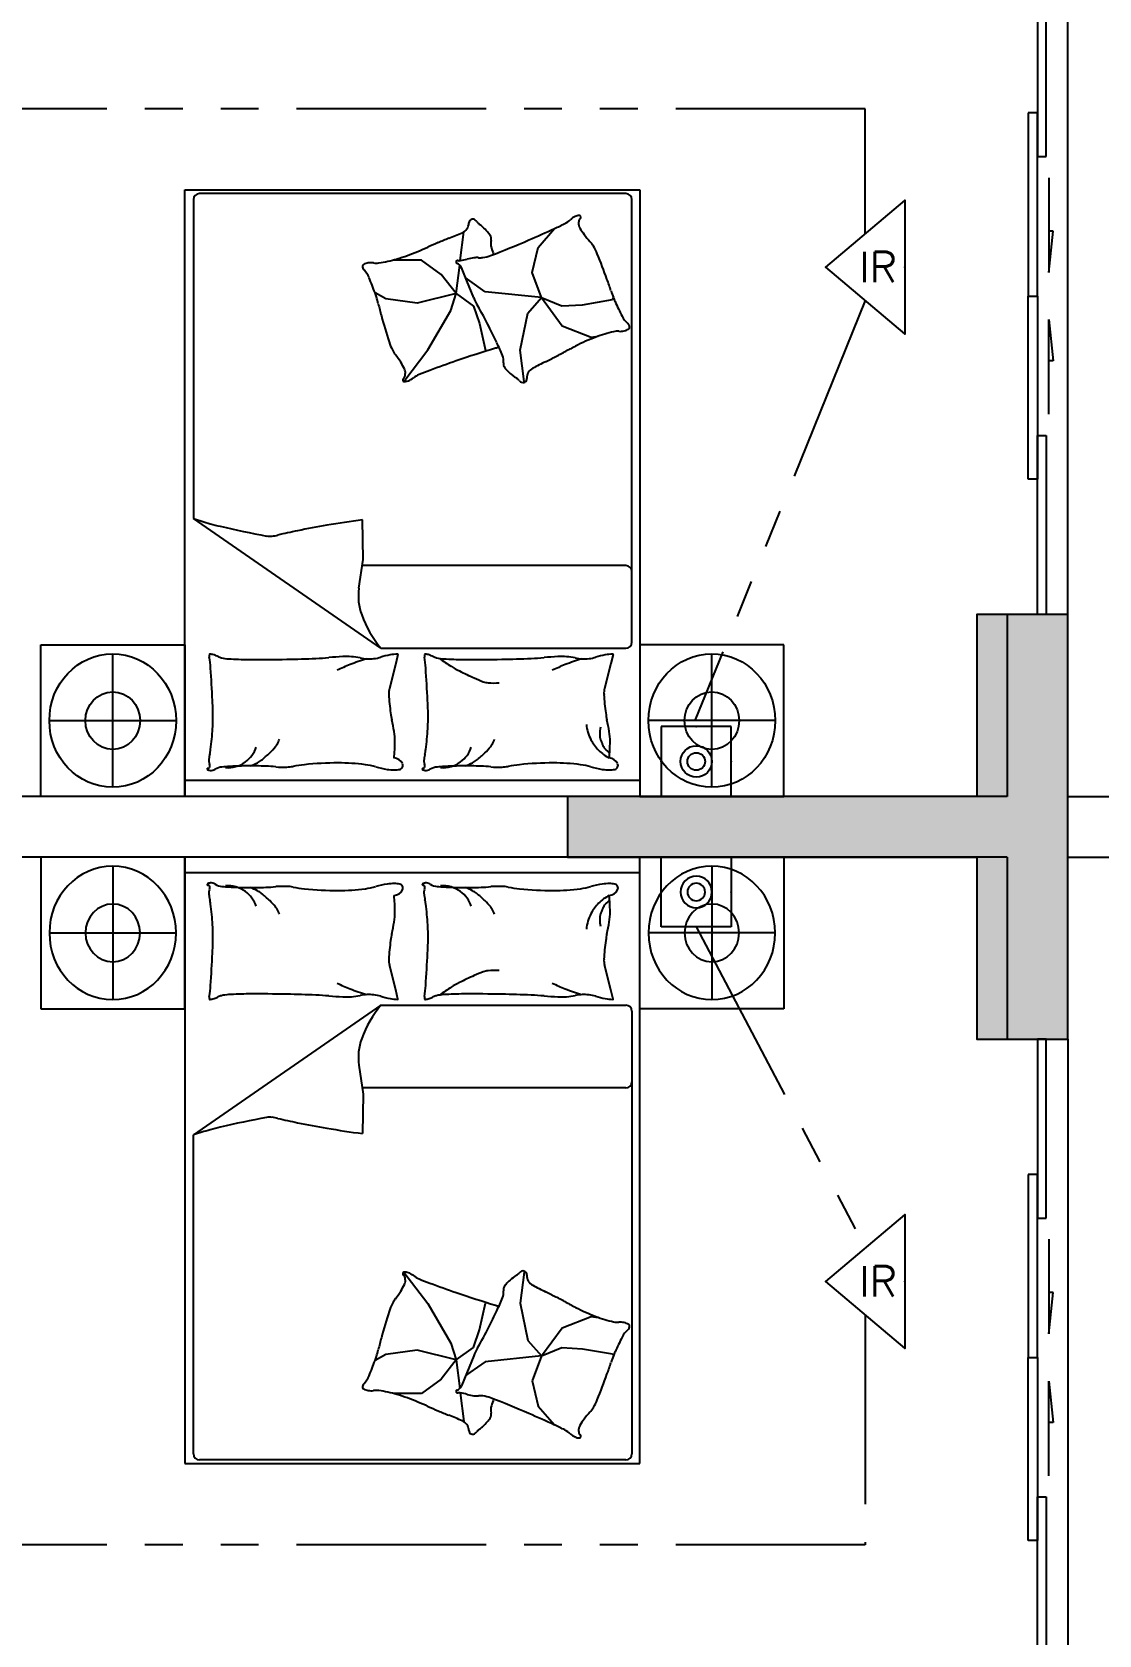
# Model space of a CAD drawing. Extents: x -41969 to 449372, y 65390 to 759577.
# Drawn here: x 344790 to 348308, y 727967 to 733253 of the extents above; entities that cross this region are included whole.
import ezdxf
from ezdxf.enums import TextEntityAlignment as Align

# ---------------------------------------------------------------- set-up
doc = ezdxf.new("R2010")
doc.units = 0
doc.header["$LTSCALE"] = 1000
doc.header["$MEASUREMENT"] = 0
doc.linetypes.add('PHANTOM2', pattern=[1.25, 0.625, -0.125, 0.125, -0.125, 0.125, -0.125])
for name, color, linetype in [('EQUIP-消防', 241, 'Continuous'), ('EQUIP-通讯', 241, 'Continuous'), ('IN-door', 2, 'Continuous'), ('jg新结构柱', 9, 'Continuous'), ('WALL', 7, 'Continuous'), ('WIRE-照明', 120, 'Continuous'), ('装修家具', 8, 'Continuous')]:
    doc.layers.add(name, color=color, linetype=linetype)
doc.styles.add('_TEL_DIM', font='SIMPLEX', dxfattribs={"width": 0.8, "height": 3.5, "bigfont": 'HZTXT'})
doc.styles.add('DIM_FONT', font='SIMPLEX', dxfattribs={"width": 0.7, "bigfont": 'GBCBIG'})
doc.styles.get("Standard").update_dxf_attribs({"font": 'gbenor.shx', "bigfont": 'gbcbig.shx'})

# ---------------------------------------------------------------- blocks, each defined once
blk = doc.blocks.new('A$C65FF3140')
at = {"color": 8}
for p, q in [((8388.6, 10500), (8388.6, 12500)), ((8388.6, 12500), (9888.6, 12500)), ((9842.8, 12487.8), (8437, 12487.8)), ((9888.6, 12500), (9888.6, 10500)), ((8417, 12467.8), (8417, 11415.9)), ((9862.8, 11008.5), (9862.8, 12467.8)), ((9554, 12310), (9607.6, 12372.6)), ((9296.7, 12266.9), (9308.6, 12361.5)), ((9168.5, 12268.7), (9075.6, 12268.7)), ((9233.7, 12221.3), (9168.5, 12268.7)), ((9533.4, 12227.5), (9554, 12310)), ((9283.1, 12158), (9233.7, 12221.3)), ((9283.1, 12158), (9294.9, 12252.2)), ((9318.3, 12200.5), (9300.5, 12244)), ((9564.4, 12145), (9533.4, 12227.5)), ((9051.8, 12140.3), (9015.8, 12160.3)), ((9283.1, 12158), (9154.6, 12126.4)), ((9265.3, 12102.7), (9283.1, 12158)), ((9283.1, 12158), (9340.4, 12116.6)), ((9328.7, 12200), (9316.6, 12208.6)), ((9341.3, 12144.2), (9318.3, 12200.5)), ((9378.6, 12163.9), (9328.7, 12200)), ((9564.4, 12145), (9378.6, 12163.9)), ((9154.6, 12126.4), (9051.8, 12140.3)), ((9340.4, 12116.6), (9360.2, 12059.3)), ((9519.6, 12093.4), (9564.4, 12145)), ((9564.4, 12145), (9633.2, 12052.2)), ((9564.4, 12145), (9631.4, 12117.5)), ((9631.4, 12117.5), (9700.2, 12121)), ((9700.2, 12121), (9798.3, 12138.1)), ((9798.3, 12138.1), (9801.6, 12144.6)), ((9190.2, 11972.4), (9265.3, 12102.7)), ((9360.2, 12059.3), (9380, 11970.4)), ((9493.8, 11971.4), (9519.6, 12093.4)), ((9633.2, 12052.2), (9727.8, 12014.4)), ((9727.8, 12014.4), (9751.9, 12017.8)), ((9111, 11868.4), (9190.2, 11972.4)), ((9507.6, 11868.3), (9493.8, 11971.4)), ((9035.1, 10988.5), (8417, 11415.9)), ((8976.2, 11281.6), (8974.5, 11411.7)), ((8962.6, 11186.2), (8976.2, 11281.6)), ((9842.8, 11261.1), (8973.3, 11261.1)), ((7913.6, 10500), (7913.6, 11000)), ((7913.6, 11000), (8388.6, 11000)), ((8388.6, 11000), (8388.6, 10500)), ((8388.6, 11000), (8388.6, 10500)), ((10363.6, 11000), (9888.6, 11000)), ((9888.6, 11000), (9888.6, 10500)), ((10363.6, 10500), (10363.6, 11000)), ((8151.1, 10530), (8151.1, 10970)), ((9035.1, 10988.5), (9842.8, 10988.5)), ((9091.5, 10968.3), (9084, 10938.3)), ((9800.8, 10968.3), (9793.3, 10938.3)), ((10126.1, 10530), (10126.1, 10970)), ((9084, 10938.3), (9063.4, 10855.7)), ((9793.3, 10938.3), (9772.6, 10855.7)), ((7942.1, 10750), (8360.1, 10750)), ((10335.1, 10750), (9917.1, 10750)), ((9888.6, 10552.4), (8388.6, 10552.4)), ((8388.6, 10500), (7913.6, 10500)), ((9888.6, 10500), (8388.6, 10500)), ((9888.6, 10500), (10363.6, 10500)), ((7913.6, 10300), (7913.6, 9800)), ((8388.6, 10300), (7913.6, 10300)), ((8151.1, 10270), (8151.1, 9830)), ((8388.6, 9800), (8388.6, 10300)), ((8388.6, 9800), (8388.6, 10300)), ((9888.6, 10300), (8388.6, 10300)), ((8388.6, 10300), (8388.6, 8300)), ((9888.6, 9800), (9888.6, 10300)), ((9888.6, 10300), (10363.6, 10300)), ((9888.6, 8300), (9888.6, 10300)), ((10126.1, 10270), (10126.1, 9830)), ((10363.6, 10300), (10363.6, 9800)), ((9888.6, 10247.6), (8388.6, 10247.6)), ((7942.1, 10050), (8360.1, 10050)), ((10335.1, 10050), (9917.1, 10050)), ((9084, 9861.7), (9063.4, 9944.3)), ((9793.3, 9861.7), (9772.6, 9944.3)), ((9091.5, 9831.7), (9084, 9861.7)), ((9800.8, 9831.7), (9793.3, 9861.7)), ((7913.6, 9800), (8388.6, 9800)), ((9035.1, 9811.5), (8417, 9384.1)), ((9035.1, 9811.5), (9842.8, 9811.5)), ((9862.8, 9791.5), (9862.8, 8332.2)), ((10363.6, 9800), (9888.6, 9800)), ((8962.6, 9613.8), (8976.2, 9518.4)), ((9842.8, 9538.9), (8973.3, 9538.9)), ((8976.2, 9518.4), (8974.5, 9388.3)), ((8417, 8332.2), (8417, 9384.1)), ((9111, 8931.6), (9190.2, 8827.6)), ((9507.6, 8931.7), (9493.8, 8828.6)), ((9190.2, 8827.6), (9265.3, 8697.3)), ((9360.2, 8740.7), (9380, 8829.6)), ((9493.8, 8828.6), (9519.6, 8706.5)), ((9633.2, 8747.8), (9727.8, 8785.6)), ((9727.8, 8785.6), (9751.9, 8782.2)), ((9340.4, 8683.4), (9360.2, 8740.7)), ((9564.4, 8655), (9633.2, 8747.8)), ((9154.6, 8673.6), (9051.8, 8659.7)), ((9283.1, 8642), (9154.6, 8673.6)), ((9265.3, 8697.3), (9283.1, 8642)), ((9283.1, 8642), (9340.4, 8683.4)), ((9519.6, 8706.5), (9564.4, 8655)), ((9564.4, 8655), (9631.4, 8682.5)), ((9631.4, 8682.5), (9700.2, 8679)), ((9700.2, 8679), (9798.3, 8661.8)), ((9051.8, 8659.7), (9015.8, 8639.7)), ((9283.1, 8642), (9233.7, 8578.7)), ((9283.1, 8642), (9294.9, 8547.8)), ((9341.3, 8655.8), (9318.3, 8599.5)), ((9378.6, 8636.1), (9328.7, 8600)), ((9564.4, 8655), (9378.6, 8636.1)), ((9564.4, 8655), (9533.4, 8572.5)), ((9798.3, 8661.8), (9801.6, 8655.4)), ((9233.7, 8578.7), (9168.5, 8531.3)), ((9318.3, 8599.5), (9300.5, 8556)), ((9328.7, 8600), (9316.6, 8591.4)), ((9533.4, 8572.5), (9554, 8489.9)), ((9168.5, 8531.3), (9075.6, 8531.3)), ((9296.7, 8533.1), (9308.6, 8438.5)), ((9554, 8489.9), (9607.6, 8427.4)), ((8388.6, 8300), (9888.6, 8300)), ((9842.8, 8312.2), (8437, 8312.2))]:
    blk.add_line(p, q, dxfattribs=at)
for centre, radius, start, end in [((8437, 12467.8), 20, 90, 180), ((9842.8, 12467.8), 20, 0, 90), ((9289.1, 12391.6), 35.9, 292.8944, 358.8496), ((9337.7, 12390.6), 12.7, 46.7905, 178.8496), ((9298.7, 12349.1), 69.7, 41.4767, 46.7905), ((9384.8, 12425.2), 45.2, 221.4767, 228.0754), ((9610.2, 12676.2), 382.5, 228.0754, 229.3878), ((8931.2, 11884.4), 660.5, 48.389, 49.3878), ((9225.3, 12215.5), 217.6, 42.0817, 48.389), ((7493.1, 17007.3), 5094.2, 293.4795, 294.5246), ((9260.2, 13134.2), 837.1, 294.5246, 297.1028), ((9605.5, 12459.5), 79.2, 297.1028, 312.9813), ((9700.4, 12357.6), 60.1, 114.7411, 132.9813), ((9690, 12380.2), 35.2, 90.4475, 114.7411), ((9764.1, 12388.4), 77.1, 173.9885, 181.6673), ((9702.2, 12386.6), 15.3, 181.6673, 198.9668), ((9701.4, 12395), 14.2, 130.9751, 173.9885), ((9725, 12394.4), 39.3, 198.9668, 211.2138), ((9689.8, 12411), 4.43, 17.6767, 90.4475), ((9992.4, 12556.4), 352, 211.2138, 215.3015), ((9688, 12410.4), 6.3, 310.9751, 17.6767), ((11618.4, 6713.4), 6101.9, 113.10398, 113.45233), ((10015.2, 10471.3), 2016.2, 112.0188, 113.104), ((8098.2, 15211.8), 3097.2, 292.0188, 292.8944), ((9329.4, 12309.5), 77.4, 31.4977, 42.0817), ((9376.1, 12338.1), 22.6, 347.5549, 31.4977), ((8269.7, 15219.4), 3145, 291.0043, 293.4795), ((9442.9, 12323.4), 45.8, 167.5549, 198.0203), ((9863.4, 12465.1), 194, 215.3015, 224.0964), ((9665.9, 12273.8), 81, 30.4694, 44.0964), ((9566.4, 12215.2), 196.5, 22.2355, 30.4694), ((8966.5, 12684.6), 430, 278.2293, 286.3527), ((8912, 12870.5), 623.6, 286.3527, 293.0962), ((6866.4, 17667.2), 5838.3, 293.0962, 293.45233), ((9287.4, 12261.7), 4.67, 109.3799, 252.8133), ((9288.9, 12257.5), 9.2, 85.7407, 109.3799), ((9292.1, 12300.5), 34, 265.7407, 277.9822), ((9269.7, 12460.5), 195.5, 277.9822, 284.8807), ((9365.9, 12098.2), 179.4, 97.6784, 104.8807), ((9351.5, 12205.4), 71.2, 85.4882, 97.6784), ((9362.3, 12342.5), 66.3, 265.4882, 278.1216), ((9355.2, 12392.2), 116.6, 278.1216, 291.0043), ((10355.5, 12620.2), 1005.4, 198.0203, 199.3448), ((7894.2, 11531.6), 2003, 19.6584, 22.2355), ((8991.3, 12247.6), 16.8, 174.6428, 225.0955), ((8980.4, 12248.7), 5.8, 117.2959, 174.6428), ((9001.1, 12208.6), 50.9, 98.6443, 117.2959), ((8926.2, 12182.3), 75.5, 21.9373, 45.0955), ((9002.4, 12199.7), 59.9, 82.216, 98.6443), ((6527.1, 11216), 2661.9, 20.7773, 21.9373), ((9019.1, 12321.4), 63, 262.216, 278.2293), ((9279.2, 12235.3), 23.1, 22.2355, 72.8133), ((8847.8, 12096.5), 179.8, 16.3122, 20.7773), ((8228.4, 11651), 1648.1, 18.2369, 19.6584), ((10311.8, 12337.4), 545.4, 198.2369, 200.7081), ((8496.8, 11993.8), 545.4, 13.841, 16.3122), ((10626.7, 12518.6), 1648.1, 193.841, 195.2625), ((9539.7, 12225.3), 214.3, 202.2355, 209.936), ((7997.6, 11337.3), 1565.2, 27.0884, 29.936), ((9969.7, 12208.1), 179.8, 200.7081, 205.1732), ((12216.1, 13263.9), 2661.9, 205.1732, 206.3332), ((10969.1, 12612), 2003, 195.2625, 197.8396), ((9898.2, 12116.6), 75.5, 206.3332, 229.4914), ((9838.2, 12046.5), 16.8, 359.0386, 49.4914), ((9249.4, 12058.6), 196.5, 197.8396, 206.0735), ((7889.3, 11281.9), 1686.8, 25.0529, 27.0884), ((9965, 11431.6), 623.6, 110.7486, 117.4921), ((9896.4, 11612.7), 430, 102.6252, 110.7486), ((9816.2, 11970.8), 63, 86.6119, 102.6252), ((9823.5, 12093.4), 59.9, 266.6119, 283.0402), ((9825.5, 12084.7), 50.9, 283.0402, 301.6917), ((9849.2, 12046.3), 5.8, 301.6917, 359.0386), ((9145.7, 12007.8), 81, 206.0735, 219.7005), ((8934.1, 11832.2), 194, 30.9056, 39.7005), ((10312, 8963.8), 3145, 106.6085, 109.0836), ((9446.4, 11865.9), 116.6, 100.7366, 106.6085), ((8506.6, 11570.4), 1005.4, 22.4162, 25.0529), ((9393.7, 11936.4), 45.8, 351.9508, 22.4162), ((8681.1, 13739.1), 2016.2, 296.4147, 297.4999), ((6794.6, 17363.1), 6101.9, 297.49986, 297.84822), ((12372.3, 6805.7), 5838.3, 117.49208, 117.84822), ((8798.5, 11751), 352, 26.8179, 30.9056), ((9077.5, 11892.1), 39.3, 14.5709, 26.8179), ((9039, 11901.1), 77.1, 349.5926, 357.2714), ((9100.8, 11898.1), 15.3, 357.2714, 14.5709), ((9484.3, 11118.9), 837.1, 110.1287, 112.7069), ((10949.3, 7121.7), 5094.2, 109.0836, 110.1287), ((9461.5, 11926.8), 22.6, 171.9508, 215.8936), ((9505.9, 11958.9), 77.4, 215.8936, 226.4776), ((9602.4, 12060.6), 217.6, 226.4776, 232.7849), ((9552.3, 11880.1), 35.9, 117.2902, 183.2455), ((10955.9, 9159.6), 3097.2, 116.4147, 117.2902), ((9113.2, 11873.3), 6.3, 126.5792, 193.2808), ((9111.3, 11872.8), 4.43, 193.2808, 266.0516), ((9101, 11889.7), 14.2, 306.5792, 349.5926), ((9113.5, 11903.6), 35.2, 266.0516, 290.3452), ((9104.8, 11926.9), 60.1, 290.3452, 308.5854), ((9191.7, 11818), 79.2, 112.7069, 128.5854), ((9870.3, 12413.3), 660.5, 232.7849, 233.7837), ((9254, 11571.8), 382.5, 52.4713, 53.7837), ((9459.5, 11839.3), 45.2, 45.8726, 52.4713), ((9539.5, 11921.8), 69.7, 225.8726, 231.1864), ((9503.8, 11877.4), 12.7, 231.1864, 3.2455), ((8976.1, 13163.8), 1835.1, 252.2636, 254.0648), ((8652.7, 12031.3), 657.4, 254.0648, 257.0745), ((9414.9, 15352.2), 4064.6, 257.0745, 259.2724), ((9269.2, 8912.1), 2515.8, 101.6741, 103.1904), ((9283.8, 8841.4), 2588, 99.495, 101.6741), ((9480.4, 7665.7), 3780.1, 97.692, 99.495), ((8669.1, 11415.8), 58.1, 259.2724, 277.7304), ((8650.8, 11550.6), 194.2, 277.7304, 283.1904), ((9842.8, 11241.1), 20, 0, 90), ((9140.9, 11160.7), 180.1, 171.8644, 200.1488), ((9323.9, 11227.8), 375.1, 200.1488, 219.6445), ((9842.8, 11008.5), 20, 270, 0), ((8488.5, 10962.8), 19.3, 163.3022, 189.9984), ((8153.1, 10903.7), 321.2, 3.5049, 9.9984), ((8471.2, 10967.9), 1.32, 82.8796, 163.3022), ((8460.5, 10882.5), 87.5, 73.7788, 82.8796), ((8463.5, 10892.8), 76.7, 62.7159, 73.7788), ((8519.5, 11001.2), 45.3, 242.7159, 257.131), ((8541.9, 11099.3), 145.9, 257.131, 266.426), ((8605.4, 12115.4), 1164, 266.426, 269.7135), ((8628.1, 16669.9), 5718.5, 269.7135, 270.9704), ((8668, 14313.9), 3362.2, 270.9704, 272.6096), ((8765.7, 12170.4), 1216.5, 272.6096, 274.6176), ((8976.8, 9557.7), 1404.8, 92.7491, 94.6176), ((8920.4, 10731), 230.1, 78.4414, 92.7491), ((9206.4, 10248), 738.7, 109.428, 111.6577), ((9206.4, 10248), 738.7, 107.1982, 109.428), ((8995.7, 11099.4), 145.9, 258.4414, 276.4341), ((8998.7, 11073.4), 119.7, 276.4341, 287.3864), ((9103.1, 10739.9), 229.7, 99.4841, 107.3864), ((9109.9, 10699.4), 270.8, 94.0829, 99.4841), ((9090.6, 10968.6), 0.917, 345.9551, 94.0829), ((9197.7, 10962.8), 19.3, 163.3022, 189.9984), ((8862.4, 10903.7), 321.2, 3.5049, 9.9984), ((9180.5, 10967.9), 1.32, 82.8796, 163.3022), ((9169.8, 10882.5), 87.5, 73.7788, 82.8796), ((9172.8, 10892.8), 76.7, 62.7159, 73.7788), ((9228.7, 11001.2), 45.3, 242.7159, 257.131), ((9251.1, 11099.3), 145.9, 257.131, 266.426), ((9654.5, 11546), 728.6, 234.1737, 237.865), ((9314.6, 12115.4), 1164, 266.426, 269.7135), ((9337.4, 16669.9), 5718.5, 269.7135, 270.9704), ((9377.3, 14313.9), 3362.2, 270.9704, 272.6096), ((9475, 12170.4), 1216.5, 272.6096, 274.6176), ((9686, 9557.7), 1404.8, 92.7491, 94.6176), ((9629.7, 10731), 230.1, 78.4414, 92.7491), ((9915.6, 10248), 738.7, 109.428, 111.6577), ((9915.6, 10248), 738.7, 107.1982, 109.428), ((9705, 11099.4), 145.9, 258.4414, 276.4341), ((9707.9, 11073.4), 119.7, 276.4341, 287.3864), ((9812.3, 10739.9), 229.7, 99.4841, 107.3864), ((9819.1, 10699.4), 270.8, 94.0829, 99.4841), ((9799.9, 10968.6), 0.917, 345.9551, 94.0829), ((-5136.3, 10089.7), 13635.6, 3.05496, 3.50486), ((9206.4, 10248), 738.7, 113.4844, 115.3111), ((9206.4, 10248), 738.7, 111.6577, 113.4844), ((-4427.1, 10089.7), 13635.6, 3.05496, 3.50486), ((9433.2, 11193.7), 312.6, 237.865, 243.5015), ((9932.8, 12195.7), 1432.3, 243.5015, 245.6735), ((9551.5, 11352.3), 506.6, 245.6735, 249.3257), ((9915.6, 10248), 738.7, 113.4844, 115.3111), ((9915.6, 10248), 738.7, 111.6577, 113.4844), ((9129, 10839.3), 67.7, 165.9548, 182.6649), ((9719.5, 10866.8), 658.8, 182.6649, 188.0051), ((9393.1, 10932.5), 58, 249.3257, 265.9172), ((9408.3, 11146), 272.1, 265.9172, 273.5552), ((9838.3, 10839.3), 67.7, 165.9548, 182.6649), ((10428.7, 10866.8), 658.8, 182.6649, 188.0051), ((7116.6, 10743.6), 1365.2, 1.6331, 3.055), ((7802.8, 10763.2), 678.7, 356.6313, 1.6331), ((7825.8, 10743.6), 1365.2, 1.6331, 3.055), ((8512, 10763.2), 678.7, 356.6313, 1.6331), ((9381.2, 10819.2), 317.1, 188.0051, 192.1984), ((8209.1, 10565.8), 882, 9.6844, 12.1984), ((9851.8, 10751.2), 139.9, 185.6311, 196.515), ((10090.4, 10819.2), 317.1, 188.0051, 192.1984), ((8918.3, 10565.8), 882, 9.6844, 12.1984), ((7568.9, 10777), 913.1, 352.3191, 356.6313), ((8516.7, 10766.9), 200.2, 331.6832, 336.9972), ((8877.5, 10679.9), 204, 0, 9.6844), ((8589.6, 10679.9), 491.8, 353.7676, 0), ((8278.1, 10777), 913.1, 352.3191, 356.6313), ((9225.9, 10766.9), 200.2, 331.6832, 336.9972), ((9851.8, 10751.2), 139.9, 196.515, 207.3988), ((9851.8, 10751.2), 139.9, 207.3988, 225.0976), ((9848, 10704.9), 91.5, 165.3149, 180), ((9812.6, 10704.9), 56.2, 180, 198.7799), ((9954.1, 10753), 205.6, 198.7799, 201.8149), ((9903.5, 10732.8), 151.1, 201.8149, 205.3551), ((9586.7, 10679.9), 204, 0, 9.6844), ((9298.8, 10679.9), 491.8, 353.7676, 0), ((8711.6, 10588.2), 246, 167.8905, 171.8665), ((8277.2, 10681.4), 198.3, 347.8905, 352.3191), ((8529.8, 10693.8), 99.2, 306.0864, 323.8234), ((8529.8, 10693.8), 99.2, 323.8234, 341.5603), ((8397.6, 10926.3), 391.6, 308.3886, 313.8115), ((8512.9, 10806.1), 225.2, 313.8115, 320.9651), ((8649.5, 10695.4), 49.3, 320.9651, 331.6832), ((9075.8, 10592.7), 34.2, 26.5805, 85.5998), ((9420.9, 10588.2), 246, 167.8905, 171.8665), ((8986.4, 10681.4), 198.3, 347.8905, 352.3191), ((9239.1, 10693.8), 99.2, 306.0864, 323.8234), ((9239.1, 10693.8), 99.2, 323.8234, 341.5603), ((9106.9, 10926.3), 391.6, 308.3886, 313.8115), ((9222.1, 10806.1), 225.2, 313.8115, 320.9651), ((9358.7, 10695.4), 49.3, 320.9651, 331.6832), ((9851.8, 10751.2), 139.9, 225.0976, 242.7964), ((9814.5, 10690.6), 52.6, 205.3551, 221.4429), ((9842.4, 10715.3), 89.9, 221.4429, 233.7359), ((9785, 10592.7), 34.2, 26.5805, 85.5998), ((8464.6, 10590), 2.32, 78.1069, 199.564), ((8465.7, 10590.4), 3.42, 199.564, 248.2117), ((8473.7, 10610.5), 25.1, 248.2117, 265.6975), ((8466, 10596.5), 4.28, 258.1069, 338.0096), ((8500.5, 10618.4), 32.8, 171.8665, 201.421), ((8455.5, 10600.7), 15.6, 338.0096, 21.421), ((8474, 10614.3), 28.9, 265.6975, 300.6513), ((8516.2, 10543.1), 53.9, 95.2592, 120.6513), ((8586.5, 9779.4), 820.8, 91.9079, 95.2592), ((8529.8, 10693.8), 99.2, 265.7841, 285.9352), ((8529.8, 10693.8), 99.2, 285.9352, 306.0864), ((8608.9, 9106.3), 1494.3, 89.4243, 91.9079), ((8521.2, 10819.3), 234, 290.8603, 297.2396), ((8615.2, 9727.4), 873.2, 85.1982, 89.4243), ((8593.2, 10679.5), 76.8, 297.2396, 308.3886), ((8712.5, 10886.2), 289.7, 265.1982, 272.5386), ((8718.6, 10749), 152.4, 272.5386, 280.1899), ((8839.2, 10078.1), 529.3, 96.0867, 100.1899), ((8894.3, 9561.3), 1049, 90, 96.0867), ((8894.3, 9927.6), 682.7, 82.4531, 90), ((8952.1, 10364.2), 242.2, 74.256, 82.4531), ((9100.6, 10890.7), 304.8, 254.256, 261.5628), ((9079.5, 10748.6), 161.1, 261.5628, 270), ((9079.5, 10677.9), 90.4, 270, 281.2724), ((9094.6, 10602.1), 13.1, 281.2724, 26.5805), ((9173.9, 10590), 2.32, 78.1069, 199.564), ((9174.9, 10590.4), 3.42, 199.564, 248.2117), ((9183, 10610.5), 25.1, 248.2117, 265.6975), ((9175.2, 10596.5), 4.28, 258.1069, 338.0096), ((9209.8, 10618.4), 32.8, 171.8665, 201.421), ((9164.7, 10600.7), 15.6, 338.0096, 21.421), ((9183.2, 10614.3), 28.9, 265.6975, 300.6513), ((9225.5, 10543.1), 53.9, 95.2592, 120.6513), ((9295.7, 9779.4), 820.8, 91.9079, 95.2592), ((9239.1, 10693.8), 99.2, 265.7841, 285.9352), ((9239.1, 10693.8), 99.2, 285.9352, 306.0864), ((9318.2, 9106.3), 1494.3, 89.4243, 91.9079), ((9230.4, 10819.3), 234, 290.8603, 297.2396), ((9324.4, 9727.4), 873.2, 85.1982, 89.4243), ((9302.4, 10679.5), 76.8, 297.2396, 308.3886), ((9421.8, 10886.2), 289.7, 265.1982, 272.5386), ((9427.8, 10749), 152.4, 272.5386, 280.1899), ((9548.4, 10078.1), 529.3, 96.0867, 100.1899), ((9603.5, 9561.3), 1049, 90, 96.0867), ((9603.5, 9927.6), 682.7, 82.4531, 90), ((9661.4, 10364.2), 242.2, 74.256, 82.4531), ((9809.8, 10890.7), 304.8, 254.256, 261.5628), ((9788.7, 10748.6), 161.1, 261.5628, 270), ((9788.7, 10677.9), 90.4, 270, 281.2724), ((9803.8, 10602.1), 13.1, 281.2724, 26.5805), ((8464.6, 10210), 2.32, 160.436, 281.8931), ((8465.7, 10209.6), 3.42, 111.7883, 160.436), ((8473.7, 10189.4), 25.1, 94.3025, 111.7883), ((8466, 10203.5), 4.28, 21.9904, 101.8931), ((8455.5, 10199.3), 15.6, 338.579, 21.9904), ((8474, 10185.7), 28.9, 59.3487, 94.3025), ((8516.2, 10256.9), 53.9, 239.3487, 264.7408), ((8586.5, 11020.6), 820.8, 264.7408, 268.0921), ((8529.8, 10106.2), 99.2, 74.0648, 94.2159), ((8529.8, 10106.2), 99.2, 53.9136, 74.0648), ((8615.2, 11072.6), 873.2, 270.5757, 274.8018), ((8712.5, 9913.8), 289.7, 87.4614, 94.8018), ((8718.6, 10051), 152.4, 79.8101, 87.4614), ((8839.2, 10721.9), 529.3, 259.8101, 263.9133), ((8952.1, 10435.8), 242.2, 277.5469, 285.744), ((9100.6, 9909.3), 304.8, 98.4372, 105.744), ((9079.5, 10051.3), 161.1, 90, 98.4372), ((9079.5, 10122.1), 90.4, 78.7276, 90), ((9094.6, 10197.9), 13.1, 333.4195, 78.7276), ((9173.9, 10210), 2.32, 160.436, 281.8931), ((9174.9, 10209.6), 3.42, 111.7883, 160.436), ((9183, 10189.4), 25.1, 94.3025, 111.7883), ((9175.2, 10203.5), 4.28, 21.9904, 101.8931), ((9164.7, 10199.3), 15.6, 338.579, 21.9904), ((9183.2, 10185.7), 28.9, 59.3487, 94.3025), ((9225.5, 10256.9), 53.9, 239.3487, 264.7408), ((9295.7, 11020.6), 820.8, 264.7408, 268.0921), ((9239.1, 10106.2), 99.2, 74.0648, 94.2159), ((9239.1, 10106.2), 99.2, 53.9136, 74.0648), ((9324.4, 11072.6), 873.2, 270.5757, 274.8018), ((9421.8, 9913.8), 289.7, 87.4614, 94.8018), ((9427.8, 10051), 152.4, 79.8101, 87.4614), ((9548.4, 10721.9), 529.3, 259.8101, 263.9133), ((9661.4, 10435.8), 242.2, 277.5469, 285.744), ((9809.8, 9909.3), 304.8, 98.4372, 105.744), ((9788.7, 10051.3), 161.1, 90, 98.4372), ((9788.7, 10122.1), 90.4, 78.7276, 90), ((9803.8, 10197.9), 13.1, 333.4195, 78.7276), ((8500.5, 10181.6), 32.8, 158.579, 188.1335), ((8711.6, 10211.8), 246, 188.1335, 192.1095), ((8277.2, 10118.5), 198.3, 7.6809, 12.1095), ((8608.9, 11693.7), 1494.3, 268.0921, 270.5757), ((8529.8, 10106.2), 99.2, 36.1766, 53.9136), ((8521.2, 9980.7), 234, 62.7604, 69.1397), ((8529.8, 10106.2), 99.2, 18.4397, 36.1766), ((8593.2, 10120.5), 76.8, 51.6114, 62.7604), ((8397.6, 9873.7), 391.6, 46.1885, 51.6114), ((8512.9, 9993.8), 225.2, 39.0349, 46.1885), ((8894.3, 11238.7), 1049, 263.9133, 270), ((8894.3, 10872.4), 682.7, 270, 277.5469), ((9075.8, 10207.3), 34.2, 274.4002, 333.4195), ((8589.6, 10120.1), 491.8, 0, 6.2324), ((9209.8, 10181.6), 32.8, 158.579, 188.1335), ((9420.9, 10211.8), 246, 188.1335, 192.1095), ((8986.4, 10118.5), 198.3, 7.6809, 12.1095), ((9318.2, 11693.7), 1494.3, 268.0921, 270.5757), ((9239.1, 10106.2), 99.2, 36.1766, 53.9136), ((9230.4, 9980.7), 234, 62.7604, 69.1397), ((9239.1, 10106.2), 99.2, 18.4397, 36.1766), ((9302.4, 10120.5), 76.8, 51.6114, 62.7604), ((9106.9, 9873.7), 391.6, 46.1885, 51.6114), ((9222.1, 9993.8), 225.2, 39.0349, 46.1885), ((9603.5, 11238.7), 1049, 263.9133, 270), ((9603.5, 10872.4), 682.7, 270, 277.5469), ((9851.8, 10048.8), 139.9, 134.9024, 152.6012), ((9851.8, 10048.8), 139.9, 117.2036, 134.9024), ((9842.4, 10084.7), 89.9, 126.2641, 138.5571), ((9785, 10207.3), 34.2, 274.4002, 333.4195), ((9298.8, 10120.1), 491.8, 0, 6.2324), ((7568.9, 10023), 913.1, 3.3687, 7.6809), ((8649.5, 10104.6), 49.3, 28.3168, 39.0349), ((8516.7, 10033), 200.2, 23.0028, 28.3168), ((8877.5, 10120.1), 204, 350.3156, 0), ((8278.1, 10023), 913.1, 3.3687, 7.6809), ((9358.7, 10104.6), 49.3, 28.3168, 39.0349), ((9225.9, 10033), 200.2, 23.0028, 28.3168), ((9851.8, 10048.8), 139.9, 152.6012, 163.485), ((9812.6, 10095.1), 56.2, 161.2201, 180), ((9848, 10095.1), 91.5, 180, 194.6851), ((9954.1, 10047), 205.6, 158.1851, 161.2201), ((9903.5, 10067.2), 151.1, 154.6449, 158.1851), ((9814.5, 10109.4), 52.6, 138.5571, 154.6449), ((9586.7, 10120.1), 204, 350.3156, 0), ((7802.8, 10036.8), 678.7, 358.3669, 3.3687), ((9381.2, 9980.8), 317.1, 167.8016, 171.9949), ((8209.1, 10234.2), 882, 347.8016, 350.3156), ((8512, 10036.8), 678.7, 358.3669, 3.3687), ((9851.8, 10048.8), 139.9, 163.485, 174.3689), ((10090.4, 9980.8), 317.1, 167.8016, 171.9949), ((8918.3, 10234.2), 882, 347.8016, 350.3156), ((7116.6, 10056.4), 1365.2, 356.945, 358.3669), ((9719.5, 9933.2), 658.8, 171.9949, 177.3351), ((7825.8, 10056.4), 1365.2, 356.945, 358.3669), ((10428.7, 9933.2), 658.8, 171.9949, 177.3351), ((-5136.3, 10710.3), 13635.6, 356.49514, 356.94504), ((9129, 9960.7), 67.7, 177.3351, 194.0452), ((-4427.1, 10710.3), 13635.6, 356.49514, 356.94504), ((9838.3, 9960.7), 67.7, 177.3351, 194.0452), ((9206.4, 10552), 738.7, 244.6889, 246.5156), ((9433.2, 9606.3), 312.6, 116.4985, 122.135), ((9932.8, 8604.3), 1432.3, 114.3265, 116.4985), ((9551.5, 9447.7), 506.6, 110.6743, 114.3265), ((9393.1, 9867.5), 58, 94.0828, 110.6743), ((9408.3, 9654), 272.1, 86.4448, 94.0828), ((9915.6, 10552), 738.7, 244.6889, 246.5156), ((8488.5, 9837.2), 19.3, 170.0016, 196.6978), ((8153.1, 9896.3), 321.2, 350.0016, 356.4951), ((8471.2, 9832), 1.32, 196.6978, 277.1204), ((8460.5, 9917.5), 87.5, 277.1204, 286.2212), ((8463.5, 9907.2), 76.7, 286.2212, 297.2841), ((8519.5, 9798.8), 45.3, 102.869, 117.2841), ((8541.9, 9700.7), 145.9, 93.574, 102.869), ((8605.4, 8684.6), 1164, 90.2865, 93.574), ((8628.1, 4130.1), 5718.5, 89.0296, 90.2865), ((8668, 6486.1), 3362.2, 87.3904, 89.0296), ((8765.7, 8629.6), 1216.5, 85.3824, 87.3904), ((8976.8, 11242.3), 1404.8, 265.3824, 267.2509), ((8920.4, 10069), 230.1, 267.2509, 281.5586), ((9206.4, 10552), 738.7, 246.5156, 248.3423), ((9206.4, 10552), 738.7, 248.3423, 250.572), ((9206.4, 10552), 738.7, 250.572, 252.8018), ((8995.7, 9700.6), 145.9, 83.5659, 101.5586), ((8998.7, 9726.6), 119.7, 72.6136, 83.5659), ((9103.1, 10060.1), 229.7, 252.6136, 260.5159), ((9109.9, 10100.6), 270.8, 260.5159, 265.9171), ((9090.6, 9831.4), 0.917, 265.9171, 14.0449), ((9197.7, 9837.2), 19.3, 170.0016, 196.6978), ((8862.4, 9896.3), 321.2, 350.0016, 356.4951), ((9180.5, 9832), 1.32, 196.6978, 277.1204), ((9169.8, 9917.5), 87.5, 277.1204, 286.2212), ((9172.8, 9907.2), 76.7, 286.2212, 297.2841), ((9228.7, 9798.8), 45.3, 102.869, 117.2841), ((9251.1, 9700.7), 145.9, 93.574, 102.869), ((9654.5, 9254), 728.6, 122.135, 125.8263), ((9314.6, 8684.6), 1164, 90.2865, 93.574), ((9337.4, 4130.1), 5718.5, 89.0296, 90.2865), ((9377.3, 6486.1), 3362.2, 87.3904, 89.0296), ((9475, 8629.6), 1216.5, 85.3824, 87.3904), ((9686, 11242.3), 1404.8, 265.3824, 267.2509), ((9629.7, 10069), 230.1, 267.2509, 281.5586), ((9915.6, 10552), 738.7, 246.5156, 248.3423), ((9915.6, 10552), 738.7, 248.3423, 250.572), ((9915.6, 10552), 738.7, 250.572, 252.8018), ((9705, 9700.6), 145.9, 83.5659, 101.5586), ((9707.9, 9726.6), 119.7, 72.6136, 83.5659), ((9812.3, 10060.1), 229.7, 252.6136, 260.5159), ((9819.1, 10100.6), 270.8, 260.5159, 265.9171), ((9799.9, 9831.4), 0.917, 265.9171, 14.0449), ((9323.9, 9572.2), 375.1, 140.3555, 159.8512), ((9842.8, 9791.5), 20, 0, 90), ((9140.9, 9639.3), 180.1, 159.8512, 188.1356), ((9842.8, 9558.9), 20, 270, 0), ((8652.7, 8768.6), 657.4, 102.9255, 105.9352), ((9414.9, 5447.8), 4064.6, 100.7276, 102.9255), ((8669.1, 9384.2), 58.1, 82.2696, 100.7276), ((8650.8, 9249.4), 194.2, 76.8096, 82.2696), ((9269.2, 11887.9), 2515.8, 256.8096, 258.3259), ((9283.8, 11958.6), 2588, 258.3259, 260.505), ((8976.1, 7636.1), 1835.1, 105.9352, 107.7364), ((9480.4, 13134.3), 3780.1, 260.505, 262.308), ((9539.5, 8878.2), 69.7, 128.8136, 134.1274), ((9503.8, 8922.6), 12.7, 356.7545, 128.8136), ((8798.5, 9049), 352, 329.0944, 333.1821), ((9113.2, 8926.7), 6.3, 166.7192, 233.4208), ((9111.3, 8927.2), 4.43, 93.9484, 166.7192), ((9101, 8910.3), 14.2, 10.4074, 53.4208), ((9113.5, 8896.4), 35.2, 69.6548, 93.9484), ((9077.5, 8907.9), 39.3, 333.1821, 345.4291), ((9039, 8898.9), 77.1, 2.7286, 10.4074), ((9100.8, 8901.9), 15.3, 345.4291, 2.7286), ((9104.8, 8873.1), 60.1, 51.4146, 69.6548), ((9191.7, 8982), 79.2, 231.4146, 247.2931), ((9484.3, 9681.1), 837.1, 247.2931, 249.8713), ((10949.3, 13678.3), 5094.2, 249.8713, 250.9164), ((9461.5, 8873.2), 22.6, 144.1064, 188.0492), ((9505.9, 8841.1), 77.4, 133.5224, 144.1064), ((9602.4, 8739.4), 217.6, 127.2151, 133.5224), ((9870.3, 8386.7), 660.5, 126.2163, 127.2151), ((9254, 9228.2), 382.5, 306.2163, 307.5287), ((9459.5, 8960.7), 45.2, 307.5287, 314.1274), ((9552.3, 8919.9), 35.9, 176.7545, 242.7098), ((10955.9, 11640.4), 3097.2, 242.7098, 243.5853), ((9249.4, 8741.4), 196.5, 153.9265, 162.1604), ((9145.7, 8792.2), 81, 140.2995, 153.9265), ((8934.1, 8967.8), 194, 320.2995, 329.0944), ((10312, 11836.2), 3145, 250.9164, 253.3915), ((8506.6, 9229.6), 1005.4, 334.9471, 337.5838), ((9393.7, 8863.6), 45.8, 337.5838, 8.0492), ((8681.1, 7060.9), 2016.2, 62.5001, 63.5853), ((6794.6, 3436.9), 6101.9, 62.15178, 62.50014), ((12372.3, 13994.3), 5838.3, 242.15178, 242.50792), ((10969.1, 8188), 2003, 162.1604, 164.7375), ((7889.3, 9518.1), 1686.8, 332.9116, 334.9471), ((9446.4, 8934.1), 116.6, 253.3915, 259.2634), ((9965, 9368.4), 623.6, 242.5079, 249.2514), ((9896.4, 9187.3), 430, 249.2514, 257.3748), ((7997.6, 9462.7), 1565.2, 330.064, 332.9116), ((9816.2, 8829.2), 63, 257.3748, 273.3881), ((9823.5, 8706.6), 59.9, 76.9598, 93.3881), ((9898.2, 8683.3), 75.5, 130.5086, 153.6668), ((9825.5, 8715.3), 50.9, 58.3083, 76.9598), ((9838.2, 8753.5), 16.8, 310.5086, 0.9614), ((9849.2, 8753.7), 5.8, 0.9614, 58.3083), ((8496.8, 8806.2), 545.4, 343.6878, 346.159), ((10626.7, 8281.4), 1648.1, 164.7375, 166.159), ((9539.7, 8574.7), 214.3, 150.064, 157.7645), ((9969.7, 8591.8), 179.8, 154.8268, 159.2919), ((12216.1, 7536.1), 2661.9, 153.6668, 154.8268), ((6527.1, 9584), 2661.9, 338.0627, 339.2227), ((8847.8, 8703.5), 179.8, 339.2227, 343.6878), ((8228.4, 9149), 1648.1, 340.3416, 341.7631), ((10311.8, 8462.5), 545.4, 159.2919, 161.7631), ((8991.3, 8552.4), 16.8, 134.9045, 185.3572), ((8926.2, 8617.7), 75.5, 314.9045, 338.0627), ((7894.2, 9268.4), 2003, 337.7645, 340.3416), ((8980.4, 8551.3), 5.8, 185.3572, 242.7041), ((9001.1, 8591.4), 50.9, 242.7041, 261.3557), ((9002.4, 8600.3), 59.9, 261.3557, 277.784), ((9019.1, 8478.5), 63, 81.7707, 97.784), ((8966.5, 8115.4), 430, 73.6473, 81.7707), ((8912, 7929.5), 623.6, 66.9038, 73.6473), ((9287.4, 8538.3), 4.67, 107.1867, 250.6201), ((9288.9, 8542.5), 9.2, 250.6201, 274.2593), ((9279.2, 8564.7), 23.1, 287.1867, 337.7645), ((9292.1, 8499.5), 34, 82.0178, 94.2593), ((9269.7, 8339.5), 195.5, 75.1193, 82.0178), ((9365.9, 8701.8), 179.4, 255.1193, 262.3216), ((9351.5, 8594.6), 71.2, 262.3216, 274.5118), ((9362.3, 8457.5), 66.3, 81.8784, 94.5118), ((9355.2, 8407.8), 116.6, 68.9957, 81.8784), ((8269.7, 5580.6), 3145, 66.5205, 68.9957), ((10355.5, 8179.8), 1005.4, 160.6552, 161.9797), ((9566.4, 8584.8), 196.5, 329.5306, 337.7645), ((6866.4, 3132.8), 5838.3, 66.54767, 66.9038), ((11618.4, 14086.6), 6101.9, 246.54767, 246.89602), ((10015.2, 10328.7), 2016.2, 246.896, 247.9812), ((8098.2, 5588.2), 3097.2, 67.1056, 67.9812), ((9376.1, 8461.9), 22.6, 328.5023, 12.4451), ((9442.9, 8476.6), 45.8, 161.9797, 192.4451), ((7493.1, 3792.7), 5094.2, 65.4754, 66.5205), ((9863.4, 8334.9), 194, 135.9036, 144.6985), ((9665.9, 8526.2), 81, 315.9036, 329.5306), ((9289.1, 8408.4), 35.9, 1.1504, 67.1056), ((9337.7, 8409.4), 12.7, 181.1504, 313.2095), ((9298.7, 8450.9), 69.7, 313.2095, 318.5233), ((9384.8, 8374.8), 45.2, 131.9246, 138.5233), ((9610.2, 8123.8), 382.5, 130.6122, 131.9246), ((8931.2, 8915.6), 660.5, 310.6122, 311.611), ((9225.3, 8584.5), 217.6, 311.611, 317.9183), ((9329.4, 8490.5), 77.4, 317.9183, 328.5023), ((9260.2, 7665.8), 837.1, 62.8972, 65.4754), ((9605.5, 8340.5), 79.2, 47.0187, 62.8972), ((9764.1, 8411.6), 77.1, 178.3327, 186.0115), ((9702.2, 8413.4), 15.3, 161.0332, 178.3327), ((9725, 8405.6), 39.3, 148.7862, 161.0332), ((9992.4, 8243.6), 352, 144.6985, 148.7862), ((9700.4, 8442.4), 60.1, 227.0187, 245.2589), ((9690, 8419.8), 35.2, 245.2589, 269.5525), ((9701.4, 8405), 14.2, 186.0115, 229.0249), ((9689.8, 8389), 4.43, 269.5525, 342.3233), ((9688, 8389.6), 6.3, 342.3233, 49.0249), ((8437, 8332.2), 20, 180, 270), ((9842.8, 8332.2), 20, 270, 0)]:
    blk.add_arc(centre, radius, start, end, dxfattribs=at)
at = {"color": 8, "linetype": 'Continuous'}
for centre in [(8151.1, 10750), (10126.1, 10750)]:
    blk.add_ellipse(centre, major_axis=(0, 220), ratio=0.95, dxfattribs=at)
at = {"color": 8}
for centre in [(8151.1, 10750), (10126.1, 10750)]:
    blk.add_ellipse(centre, major_axis=(0, 95), ratio=0.95, dxfattribs=at)
at = {"color": 8, "linetype": 'Continuous', "extrusion": (0, 0, -1)}
for centre in [(8151.1, 10050), (10126.1, 10050)]:
    blk.add_ellipse(centre, major_axis=(0, 220), ratio=0.95, start_param=3.141593, end_param=9.424778, dxfattribs=at)
at = {"color": 8, "extrusion": (0, 0, -1)}
for centre in [(8151.1, 10050), (10126.1, 10050)]:
    blk.add_ellipse(centre, major_axis=(0, 95), ratio=0.95, start_param=3.141593, end_param=9.424778, dxfattribs=at)
at = {"color": 8, "ltscale": 1e-06, "style": 'DIM_FONT', "text_generation_flag": 4, "width": 0.8, "flags": 9}
for tag, p, rotation in [('YSIZE', (7913.6, 18100), 270), ('XSIZE', (7913.6, 18100), 270), ('YSIZE', (5350, 12479.8), 270.0001), ('XSIZE', (5350, 12479.8), 270.0001), ('YSIZE', (7913.6, 10300), 270), ('XSIZE', (7913.6, 10300), 270), ('YSIZE', (5350, 4679.8), 270.0001), ('XSIZE', (5350, 4679.8), 270.0001), ('YSIZE', (-4020.2, -3750), 180.0001), ('XSIZE', (-4020.2, -3750), 180.0001), ('YSIZE', (3779.8, -3750), 180.0001), ('XSIZE', (3779.8, -3750), 180.0001), ('YSIZE', (12500, -4413.7), 270.0001), ('XSIZE', (12500, -4413.7), 270.0001), ('XSIZE', (12451, -6050.4), 180), ('YSIZE', (12451, -6050.4), 180), ('YSIZE', (10569.5, -6235.4), 180), ('XSIZE', (10569.5, -6235.4), 180), ('XSIZE', (-6200, -6313.6), 180), ('YSIZE', (-6200, -6313.6), 180), ('XSIZE', (1600, -6313.6), 180), ('YSIZE', (1600, -6313.6), 180)]:
    blk.add_attdef(tag, p, '', height=0.5, rotation=rotation, dxfattribs=at)
at = {"color": 8, "style": 'DIM_FONT', "oblique": 0, "width": 0.8, "flags": 9}
for tag, p, rotation in [('YSIZE', (5516.7, 17078.2), 360), ('XSIZE', (5516.7, 17078.2), 360), ('YSIZE', (5516.7, 9278.2), 360), ('XSIZE', (5516.7, 9278.2), 360), ('YSIZE', (-7221.8, -3916.7), 270), ('XSIZE', (-7221.8, -3916.7), 270), ('YSIZE', (578.2, -3916.7), 270), ('XSIZE', (578.2, -3916.7), 270)]:
    blk.add_attdef(tag, p, '', height=0.413, rotation=rotation, dxfattribs=at)
at = {"color": 8, "ltscale": 1e-06, "style": 'DIM_FONT', "width": 0.8, "flags": 9}
for tag, p, rotation in [('YSIZE', (5350, 16101), 89.9999), ('XSIZE', (5350, 16101), 89.9999), ('XSIZE', (7913.6, 10500), 90), ('YSIZE', (7913.6, 10500), 90), ('YSIZE', (7913.6, 2700.1), 90), ('XSIZE', (7913.6, 2700.1), 90), ('YSIZE', (-16900, -4413.7), 269.9999), ('XSIZE', (-16900, -4413.7), 269.9999)]:
    blk.add_attdef(tag, p, '', height=0.5, rotation=rotation, dxfattribs=at)
at = {"color": 8, "style": 'DIM_FONT', "text_generation_flag": 4, "width": 0.8, "flags": 9}
for tag, p, rotation in [('YSIZE', (5516.7, 11521.8), 0), ('XSIZE', (5516.7, 11521.8), 0), ('YSIZE', (5516.7, 3721.8), 0), ('XSIZE', (5516.7, 3721.8), 0), ('YSIZE', (9342.9, -1535.9), 180), ('XSIZE', (9342.9, -1535.9), 180), ('YSIZE', (-4978.2, -3916.7), 270), ('XSIZE', (-4978.2, -3916.7), 270), ('YSIZE', (2821.8, -3916.7), 270), ('XSIZE', (2821.8, -3916.7), 270)]:
    blk.add_attdef(tag, p, '', height=0.413, rotation=rotation, dxfattribs=at)
at = {"color": 8, "ltscale": 1e-06, "style": 'DIM_FONT', "oblique": 0, "width": 0.8, "flags": 9}
for tag, p, rotation in [('YSIZE', (5350, 8320.2), 89.9999), ('XSIZE', (5350, 8320.2), 89.9999), ('YSIZE', (-8179.8, -3750), 359.9999), ('XSIZE', (-8179.8, -3750), 359.9999), ('YSIZE', (-379.8, -3750), 359.9999), ('XSIZE', (-379.8, -3750), 359.9999)]:
    blk.add_attdef(tag, p, '', height=0.5, rotation=rotation, dxfattribs=at)
at = {"color": 8, "text_generation_flag": 4, "flags": 9}
for tag, p, height, width in [('YSIZE', (-14000.3, -1399.1), 0.666, 0.834261), ('XSIZE', (-14000.3, -1399.1), 0.666, 0.834261), ('YSIZE', (-10846.1, -3267.1), 0.5, 0.8), ('XSIZE', (-10846.1, -3267.1), 0.5, 0.8)]:
    blk.add_attdef(tag, p, '', height=height, rotation=180, dxfattribs=dict(at, width=width))
at = {"color": 8, "flags": 9}
for tag, p, height, width in [('YSIZE', (9600.3, -1399.1), 0.666, 0.834261), ('XSIZE', (9600.3, -1399.1), 0.666, 0.834261), ('YSIZE', (6446.1, -3267.1), 0.5, 0.8), ('XSIZE', (6446.1, -3267.1), 0.5, 0.8)]:
    blk.add_attdef(tag, p, '', height=height, dxfattribs=dict(at, width=width))
at = {"color": 8, "style": 'DIM_FONT', "width": 0.8, "flags": 9}
for tag in ['YSIZE', 'XSIZE']:
    blk.add_attdef(tag, (-13742.9, -1535.9), '', height=0.413, dxfattribs=at)
at = {"color": 8, "flags": 9}
for tag, p in [('YSIZE', (5880.4, -5584.1)), ('XSIZE', (5880.4, -5584.1)), ('YSIZE', (5880.4, -5584.1)), ('XSIZE', (5880.4, -5584.1)), ('YSIZE', (9400, -8940.7)), ('XSIZE', (9400, -8940.7))]:
    blk.add_attdef(tag, p, '', height=0.5, dxfattribs=at)
at = {"color": 8, "ltscale": 1e-06, "style": 'DIM_FONT', "width": 0.8, "flags": 9}
for tag, p in [('YSIZE', (-16900, -6050.4)), ('XSIZE', (-16900, -6050.4)), ('YSIZE', (-14969.5, -6235.4)), ('XSIZE', (-14969.5, -6235.4)), ('YSIZE', (-6000, -6313.6)), ('XSIZE', (-6000, -6313.6)), ('YSIZE', (1800, -6313.6)), ('XSIZE', (1800, -6313.6))]:
    blk.add_attdef(tag, p, '', height=0.5, dxfattribs=at)
at = {"color": 8, "text_generation_flag": 4, "flags": 9}
for tag, p in [('YSIZE', (-10280.4, -6139.1)), ('XSIZE', (-10280.4, -6139.1)), ('YSIZE', (-13800, -9000.4)), ('XSIZE', (-13800, -9000.4))]:
    blk.add_attdef(tag, p, '', height=0.5, rotation=180, dxfattribs=at)
blk = doc.blocks.new('sdarw52y5fghg')
at = {"layer": 'jg新结构柱'}
h = blk.add_hatch(color=256, dxfattribs=at)
h.dxf.hatch_style = 1
h.paths.add_polyline_path([(16257.6, -2243070.7), (16257.6, -2242470.7), (16507.6, -2242470.7), (16507.6, -2242820.7), (17907.6, -2242820.7), (17907.6, -2243070.7)])
h.paths.add_polyline_path([(24257.6, -2243070.7), (23728.4, -2243070.7), (23728.4, -2242870.7), (24057.6, -2242870.7), (24057.6, -2240670.7), (24257.6, -2240670.7)])
h.paths.add_polyline_path([(14257.6, -2235370.7), (16457.6, -2235370.7), (16457.6, -2235570.7), (14457.6, -2235570.7), (14457.6, -2237020.7), (14257.6, -2237020.7)])
h.paths.add_polyline_path([(26057.6, -2240370.7), (26057.6, -2239770.7), (26257.6, -2239770.7), (26257.6, -2240170.7), (28157.6, -2240170.7), (28157.6, -2240370.7)])
h.paths.add_polyline_path([(33757.6, -2240370.7), (33757.6, -2239770.7), (33557.6, -2239770.7), (33557.6, -2240170.7), (32107.6, -2240170.7), (32107.6, -2240370.7)])
h.paths.add_polyline_path([(33757.6, -2224570.7), (33757.6, -2225170.7), (33557.6, -2225170.7), (33557.6, -2224770.7), (32107.6, -2224770.7), (32107.6, -2224570.7)])
h.paths.add_polyline_path([(26057.6, -2224570.7), (26057.6, -2225170.7), (26257.6, -2225170.7), (26257.6, -2224770.7), (27707.6, -2224770.7), (27707.6, -2224570.7)])
h.paths.add_polyline_path([(27707.6, -2232370.7), (27707.6, -2232570.7), (26357.6, -2232570.7), (26357.6, -2233170.7), (26057.6, -2233170.7), (26057.6, -2231770.7), (26357.6, -2231770.7), (26357.6, -2232370.7)])
h.paths.add_polyline_path([(32107.6, -2232370.7), (32107.6, -2232570.7), (33457.6, -2232570.7), (33457.6, -2233170.7), (33757.6, -2233170.7), (33757.6, -2231770.7), (33457.6, -2231770.7), (33457.6, -2232370.7)])
h.paths.add_polyline_path([(35157.6, -2242871.1), (34557.6, -2242871.1), (34557.6, -2243071.1), (34957.6, -2243071.1), (34957.6, -2244521.1), (35157.6, -2244521.1)])
h.paths.add_polyline_path([(32057.6, -2244520.7), (31857.6, -2244520.7), (31857.6, -2243070.7), (31457.6, -2243070.7), (31457.6, -2242870.7), (32457.6, -2242870.7), (32457.6, -2243070.7), (32057.6, -2243070.7)])
h.paths.add_polyline_path([(34957.6, -2251870.7), (35157.6, -2251870.7), (35157.6, -2251670.7), (35157.6, -2250220.7), (34957.6, -2250220.7)])
h.paths.add_polyline_path([(14457.6, -2243070.3), (13857.6, -2243070.3), (13857.6, -2242870.3), (14257.6, -2242870.3), (14257.6, -2241420.3), (14457.6, -2241420.3)])
h.paths.add_polyline_path([(5357.6, -2242870.7), (5957.6, -2242870.7), (5957.6, -2243070.7), (5557.6, -2243070.7), (5557.6, -2244520.7), (5357.6, -2244520.7)])
h.paths.add_polyline_path([(8457.6, -2244520.3), (8657.6, -2244520.3), (8657.6, -2243070.3), (9057.6, -2243070.3), (9057.6, -2242870.3), (8057.6, -2242870.3), (8057.6, -2243070.3), (8457.6, -2243070.3)])
h.paths.add_polyline_path([(28157.6, -2244870.7), (27957.6, -2244870.7), (27957.6, -2245070.7), (27957.6, -2247120.7), (28157.6, -2247120.7)])
h.paths.add_polyline_path([(12357.6, -2244870.7), (12557.6, -2244870.7), (12557.6, -2245070.7), (12557.6, -2247120.7), (12357.6, -2247120.7)])
h.paths.add_polyline_path([(20157.6, -2246770.3), (20357.6, -2246770.3), (20357.6, -2245170.3), (20757.6, -2245170.3), (20757.6, -2244870.3), (19757.6, -2244870.3), (19757.6, -2245170.3), (20157.6, -2245170.3)])
h.paths.add_polyline_path([(5557.6, -2251870.7), (5357.6, -2251870.7), (5357.6, -2251670.7), (5357.6, -2250220.7), (5557.6, -2250220.7)])
h.paths.add_polyline_path([(32057.6, -2250920.7), (31857.6, -2250920.7), (31857.6, -2252370.7), (31457.6, -2252370.7), (31457.6, -2252570.7), (32457.6, -2252570.7), (32457.6, -2252370.7), (32057.6, -2252370.7)])
h.paths.add_polyline_path([(28157.6, -2250920.7), (27957.6, -2250920.7), (27957.6, -2252370.7), (27557.6, -2252370.7), (27557.6, -2252570.7), (28557.6, -2252570.7), (28557.6, -2252370.7), (28157.6, -2252370.7)])
h.paths.add_polyline_path([(20357.6, -2250920.7), (20157.6, -2250920.7), (20157.6, -2252270.7), (19557.6, -2252270.7), (19557.6, -2252570.7), (20957.6, -2252570.7), (20957.6, -2252270.7), (20357.6, -2252270.7)])
h.paths.add_polyline_path([(12557.6, -2250920.7), (12357.6, -2250920.7), (12357.6, -2252370.7), (11957.6, -2252370.7), (11957.6, -2252570.7), (12957.6, -2252570.7), (12957.6, -2252370.7), (12557.6, -2252370.7)])
h.paths.add_polyline_path([(8657.6, -2250920.7), (8457.6, -2250920.7), (8457.6, -2252370.7), (8057.6, -2252370.7), (8057.6, -2252570.7), (9057.6, -2252570.7), (9057.6, -2252370.7), (8657.6, -2252370.7)])
h.paths.add_polyline_path([(23657.6, -2235570.7), (24057.6, -2235570.7), (24057.6, -2236770.7), (24257.6, -2236770.7), (24257.6, -2235370.7), (23657.6, -2235370.7)])
h.paths.add_polyline_path([(22657.6, -2235570.7), (22657.6, -2235370.7), (21957.6, -2235370.7), (21957.6, -2235570.7)])
blk.add_lwpolyline([(32107.6, -2232370.7), (32107.6, -2232570.7), (33457.6, -2232570.7), (33457.6, -2233170.7), (33757.6, -2233170.7), (33757.6, -2231770.7), (33457.6, -2231770.7), (33457.6, -2232370.7)], close=True, dxfattribs=at)
blk = doc.blocks.new('$DorLib2D$00000138')
at = {"color": 0, "linetype": 'Continuous'}
for p, q in [((-0.2875, 0), (-0.2875, 0.1538)), ((-0.2875, 0.1538), (0, 0.1538)), ((0, 0.1538), (0, 0)), ((0.2875, 0.1538), (0, 0.1538)), ((0.2875, 0), (0.2875, 0.1538)), ((-0.5, -0.1399), (-0.5, 0)), ((-0.5, 0), (-0.2188, 0)), ((0, 0), (-0.2875, 0)), ((-0.2188, 0), (-0.2188, -0.1399)), ((0, 0), (0.2875, 0)), ((0.2188, 0), (0.2188, -0.1399)), ((0.5, 0), (0.2188, 0)), ((0.5, 0), (0.5, -0.1946)), ((0.5, -0.1399), (0.5, 0)), ((-0.2188, -0.1399), (-0.5, -0.1399)), ((0.2188, -0.1399), (0.5, -0.1399)), ((-0.1857, -0.186), (-0.037, -0.186)), ((-0.037, -0.186), (-0.1019, -0.2583)), ((-0.1019, -0.2583), (-0.1019, -0.186)), ((0.1857, -0.186), (0.037, -0.186)), ((0.037, -0.186), (0.1019, -0.2583)), ((0.1019, -0.2583), (0.1019, -0.186))]:
    blk.add_line(p, q, dxfattribs=at)
blk = doc.blocks.new('$equip$00001722')
for p, q in [((-0.5, 0), (-0.5, -1)), ((0.5, 0), (-0.5, 0)), ((0.5, -1), (0.5, 0)), ((-0.5, -1), (0.5, -1))]:
    blk.add_line(p, q)
for radius in [0.225, 0.126]:
    blk.add_circle((0, -0.5), radius)
for p in [(0, 0), (-0.5, -0.5), (0.5, -0.5), (0, -1)]:
    blk.add_point(p)
at = {"flags": 9}
blk.add_attdef('A', (0, 0), '', height=0.00002, dxfattribs=at)
blk.add_attdef('B', text='', height=0.4, dxfattribs=at).set_placement((0.884, -0.7), align=Align.MIDDLE_CENTER)
blk = doc.blocks.new('$equip$00001794')
for p, q in [((-0.52, 0), (0, 0.44)), ((0, 0.44), (0, -0.44)), ((0, -0.44), (-0.52, 0))]:
    blk.add_line(p, q)
for p in [(0, 0.44), (-0.52, 0), (0, 0), (0, -0.44)]:
    blk.add_point(p)
at = {"color": 7, "style": '_TEL_DIM'}
blk.add_attdef('$TEXT$', text='', height=0.2, dxfattribs=at).set_placement((-0.175, 0), align=Align.MIDDLE_CENTER)
at = {"color": 7, "style": '_TEL_DIM', "flags": 1}
blk.add_attdef('A', text='', height=0.00002, dxfattribs=at).set_placement((0, 0), align=Align.MIDDLE_CENTER)

msp = doc.modelspace()

# ---------------------------------------------------------------- linework, layer by layer
at = {"layer": 'IN-door'}
for p, q in [((348205.2, 731332.2), (348205.2, 733632.2)), ((348205.2, 729932.2), (348205.2, 727632.2))]:
    msp.add_line(p, q, dxfattribs=at)
at = {"layer": 'WALL'}
for p, q in [((348205.2, 731332.2), (348005.2, 731332.2)), ((348005.2, 731332.2), (348005.2, 730732.2)), ((348205.2, 730732.2), (348205.2, 731332.2)), ((348005.2, 730732.2), (342355.2, 730732.2)), ((348205.2, 730732.2), (349705.2, 730732.2)), ((348005.2, 730532.2), (342355.2, 730532.2)), ((348005.2, 730532.2), (348005.2, 729932.2)), ((348205.2, 730532.2), (349705.2, 730532.2)), ((348205.2, 729932.2), (348205.2, 730532.2)), ((348005.2, 729932.2), (348205.2, 729932.2))]:
    msp.add_line(p, q, dxfattribs=at)
at = {"layer": 'WIRE-照明', "linetype": 'PHANTOM2'}
for p, q in [((347537.3, 732999.9), (341952.8, 732999.9)), ((347537.3, 732587.4), (347537.3, 732999.9)), ((347537.3, 732367.4), (346975.4, 730982.2)), ((346979.9, 730301.8), (347537.3, 729243)), ((347537.3, 729023), (347537.3, 728264.5)), ((347537.3, 728264.5), (341909.8, 728264.5))]:
    msp.add_line(p, q, dxfattribs=at)

# ---------------------------------------------------------------- block references
at = {"layer": 'EQUIP-消防', "yscale": 230.3999999999069, "zscale": 230.4, "rotation": 90}
for p, xscale in [((346864.7, 730847.4), 230.3999999999069), ((346864.7, 730417), -230.3999999999069)]:
    msp.add_blockref('$equip$00001722', p, dxfattribs=dict(at, xscale=xscale))
at = {"layer": 'EQUIP-通讯', "xscale": 500.0000000000019, "yscale": 500, "zscale": 500, "rotation": 359.9999949913869}
for p in [(347667.3, 732477.4), (347667.3, 729133)]:
    msp.add_blockref('$equip$00001794', p, dxfattribs=at).add_auto_attribs({'$TEXT$': 'IR'})
at = {"layer": 'IN-door', "yscale": -200, "zscale": 200}
for p, xscale, rotation in [((348105.2, 732382.2), -2100, 269.9999998098492), ((348105.2, 728882.2), 2100, 269.9999999045011)]:
    msp.add_blockref('$DorLib2D$00000138', p, dxfattribs=dict(at, xscale=xscale, rotation=rotation))
at = {"layer": 'jg新结构柱'}
msp.add_blockref('sdarw52y5fghg', (314447.6, 2963102.9), dxfattribs=at)
at = {"layer": '装修家具'}
msp.add_blockref('A$C65FF3140', (336905.2, 720232.2), dxfattribs=at)

doc.saveas('drawing.dxf')
